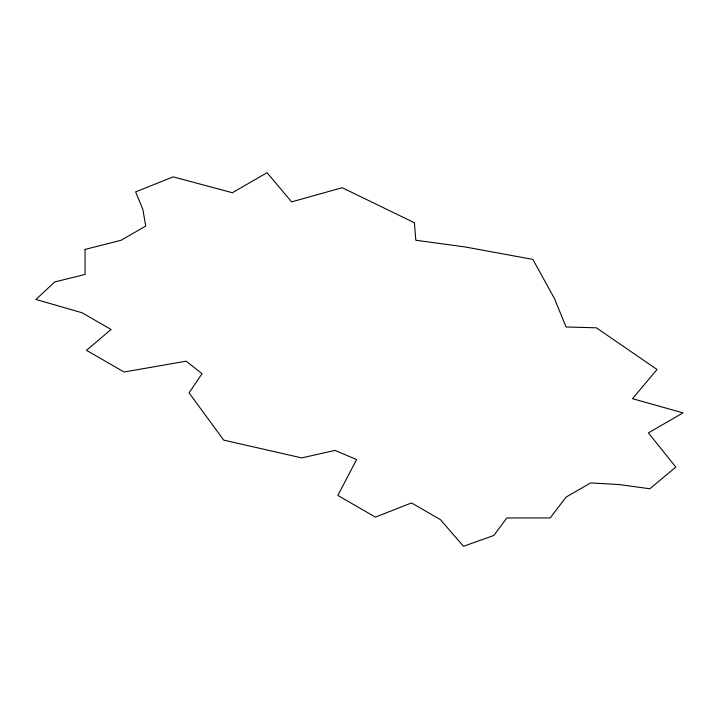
<?xml version="1.0" encoding="UTF-8"?>
<svg xmlns="http://www.w3.org/2000/svg" width="719" height="719" viewBox="0 0 719 719"><rect width="100%" height="100%" fill="white"/><g stroke="black" fill="none" stroke-linecap="round" stroke-linejoin="round"><path stroke-width="1.08" d="M85.058 249.421L85.058 274.442L54.725 281.947L35.95 299.455L82.173 312.801L111.059 329.482L86.505 350.324L124.063 372.011L186.167 361.172L202.057 373.673L189.061 392.862L223.69 440.1L301.719 457.904L334.946 450.4L356.606 459.576L337.831 495.427L375.39 517.114L411.502 502.932L440.388 519.612L463.494 546.296L493.827 535.457L506.832 517.95L550.161 517.95L566.051 497.099L590.605 482.925L619.499 484.588L649.832 488.758L675.824 467.08L648.385 432.883L683.05 412.868L632.495 398.694L657.049 369.503L596.384 327.81L566.051 326.974L554.493 298.619L532.878 259.397L464.941 246.923L415.834 240.245L414.387 222.737L342.172 187.713L291.617 201.886L267.055 172.704L232.39 192.719L173.171 176.874L135.612 191.883L142.838 209.391L145.723 226.072L121.169 240.245L85.058 249.421"/></g></svg>
